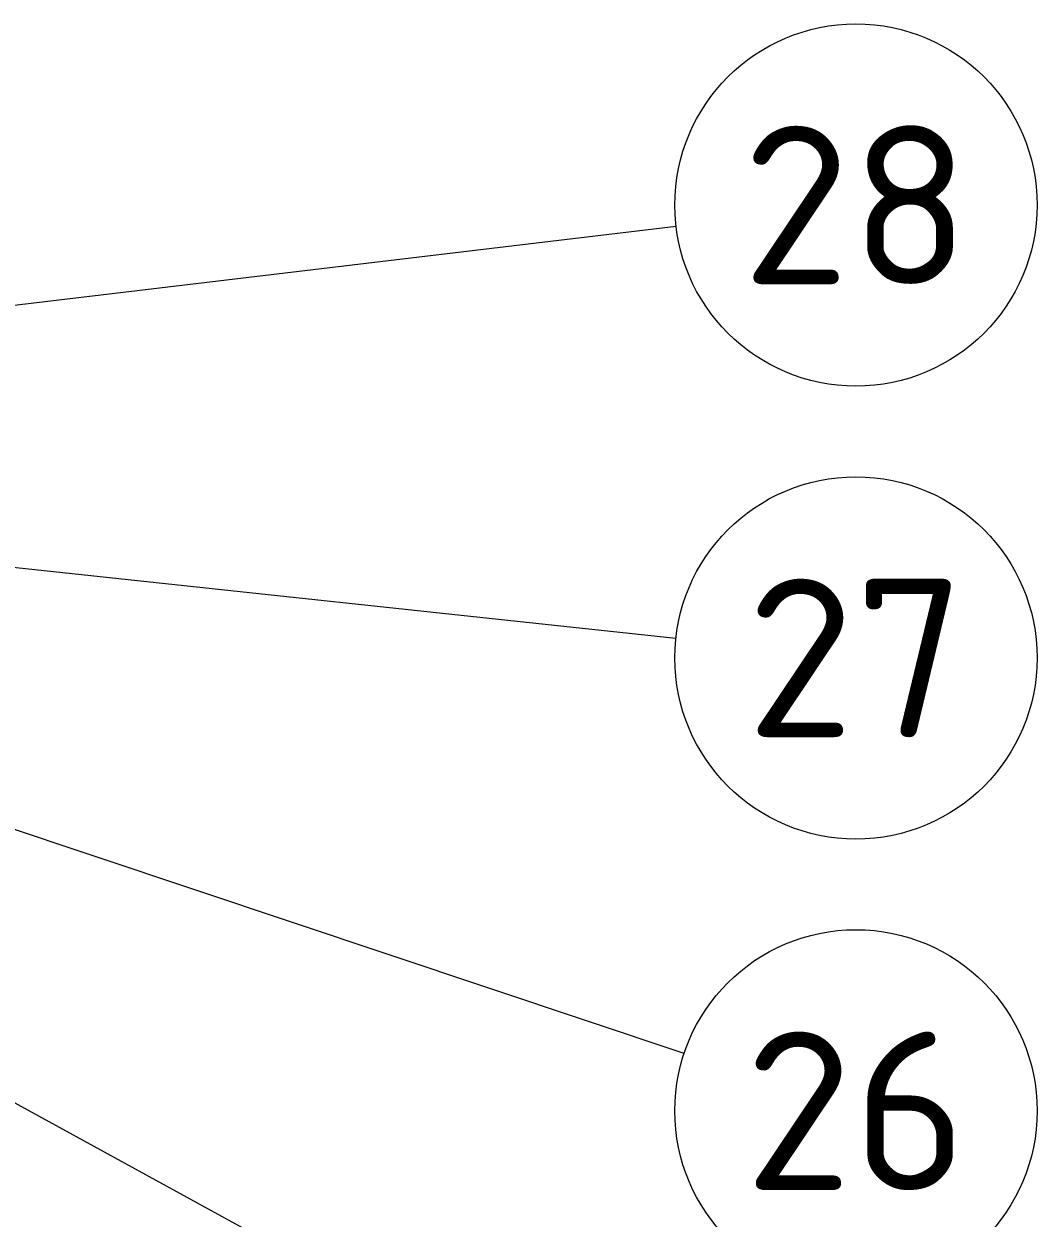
# Model space of a CAD drawing. Header units: millimetres. Extents: x 0 to 2208, y 0 to 420.
# Drawn here: x 128.32 to 150.69, y 217.29 to 243.66 of the extents above; entities that cross this region are included whole.
import ezdxf
from ezdxf.enums import TextEntityAlignment as Align

# ---------------------------------------------------------------- set-up
doc = ezdxf.new("R2010")
doc.units = ezdxf.units.MM
doc.layers.add('06-TEXTO', color=7, linetype='CONTINUOUS', lineweight=25)
doc.layers.add('08-FINA', color=5, linetype='CONTINUOUS', lineweight=18)
doc.styles.add('ISO3098', font='isocpeur.ttf')

msp = doc.modelspace()

# ---------------------------------------------------------------- linework, layer by layer
at = {"layer": '08-FINA'}
for p, q in [((142.72, 239.184), (113.518, 235.699)), ((142.715, 230.086), (109.904, 233.609)), ((142.898, 220.926), (106.238, 233.179)), ((143.184, 211.58), (106.238, 231.818))]:
    msp.add_line(p, q, dxfattribs=at)
for centre in [(146.692, 239.659), (146.692, 229.659), (146.692, 219.659)]:
    msp.add_circle(centre, 4, dxfattribs=at)

# ---------------------------------------------------------------- texts
at = {"layer": '06-TEXTO', "style": 'ISO3098'}
for s, p in [('28', (146.692, 239.659)), ('27', (146.692, 229.659)), ('26', (146.692, 219.659))]:
    msp.add_text(s, height=3.5, dxfattribs=at).set_placement(p, align=Align.MIDDLE_CENTER)

doc.saveas('drawing.dxf')
